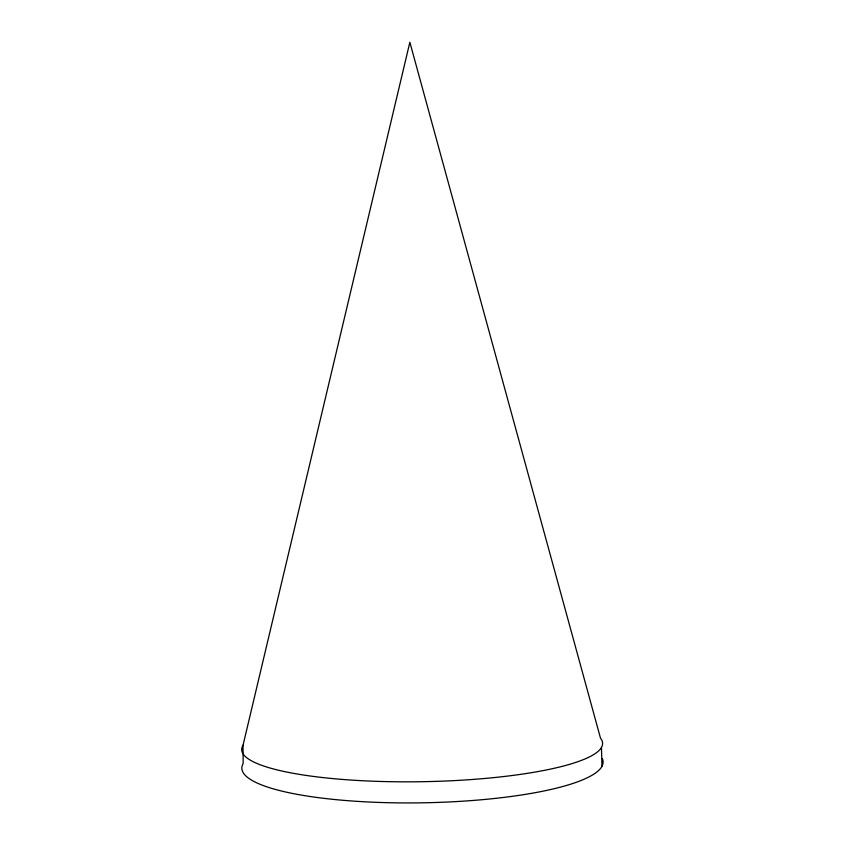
<?xml version="1.0" encoding="UTF-8"?>
<svg xmlns="http://www.w3.org/2000/svg" width="845" height="845" viewBox="0 0 845 845"><rect width="100%" height="100%" fill="white"/><g stroke="black" fill="none" stroke-linecap="round" stroke-linejoin="round"><path stroke-width="1.27" d="M243.022 745.29L409.857 42.25L600.51 738.213A180.471 35.173 -1 0 1 424.95 781.657A180.471 35.173 -1 0 1 243.022 745.29L243.17 763.51A180.65 37.729 -1 0 0 419.469 802.856A180.65 37.729 -1 0 0 602.4 758.768M601.46 747.434L601.978 766.267"/></g></svg>
